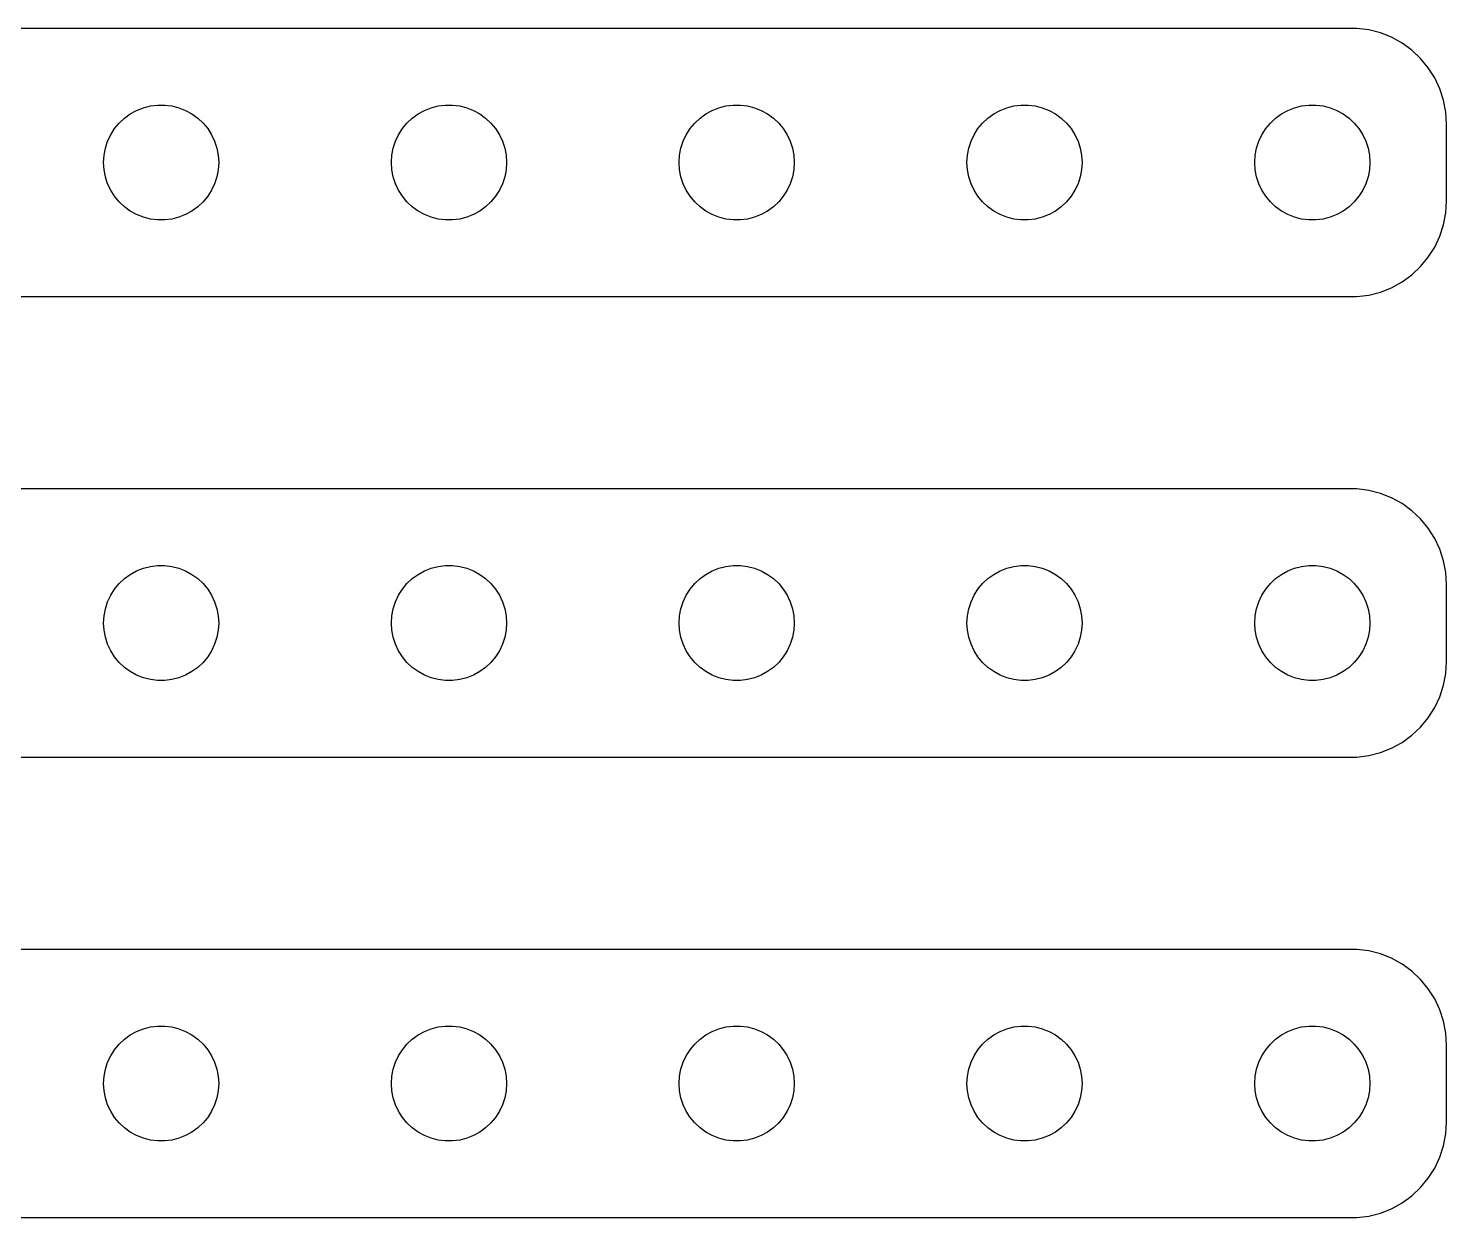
# Model space of a CAD drawing. Header units: metres. Extents: x -142 to 142, y 113 to 223.
# Drawn here: x 68.1 to 142, y 161 to 223 of the extents above; entities that cross this region are included whole.
import ezdxf

# ---------------------------------------------------------------- set-up
doc = ezdxf.new("R2010")
doc.units = ezdxf.units.M

msp = doc.modelspace()

# ---------------------------------------------------------------- linework, layer by layer
for p, q in [((137.314, 222.99), (-137.314, 222.99)), ((137.937, 222.911), (137.314, 222.99)), ((138.545, 222.755), (137.937, 222.911)), ((139.129, 222.524), (138.545, 222.755)), ((139.679, 222.222), (139.129, 222.524)), ((140.187, 221.853), (139.679, 222.222)), ((140.645, 221.423), (140.187, 221.853)), ((141.045, 220.939), (140.645, 221.423)), ((141.382, 220.409), (141.045, 220.939)), ((141.649, 219.841), (141.382, 220.409)), ((141.843, 219.243), (141.649, 219.841)), ((73.7227, 218.714), (74.073, 218.853)), ((74.073, 218.853), (74.4379, 218.947)), ((74.4379, 218.947), (74.8116, 218.994)), ((74.8116, 218.994), (75.1884, 218.994)), ((75.1884, 218.994), (75.5621, 218.947)), ((75.5621, 218.947), (75.927, 218.853)), ((75.927, 218.853), (76.2773, 218.714)), ((88.7227, 218.714), (89.073, 218.853)), ((89.073, 218.853), (89.4379, 218.947)), ((89.4379, 218.947), (89.8116, 218.994)), ((89.8116, 218.994), (90.1884, 218.994)), ((90.1884, 218.994), (90.5621, 218.947)), ((90.5621, 218.947), (90.927, 218.853)), ((90.927, 218.853), (91.2773, 218.714)), ((103.723, 218.714), (104.073, 218.853)), ((104.073, 218.853), (104.438, 218.947)), ((104.438, 218.947), (104.812, 218.994)), ((104.812, 218.994), (105.188, 218.994)), ((105.188, 218.994), (105.562, 218.947)), ((105.562, 218.947), (105.927, 218.853)), ((105.927, 218.853), (106.277, 218.714)), ((118.723, 218.714), (119.073, 218.853)), ((119.073, 218.853), (119.438, 218.947)), ((119.438, 218.947), (119.812, 218.994)), ((119.812, 218.994), (120.188, 218.994)), ((120.188, 218.994), (120.562, 218.947)), ((120.562, 218.947), (120.927, 218.853)), ((120.927, 218.853), (121.277, 218.714)), ((133.723, 218.714), (134.073, 218.853)), ((134.073, 218.853), (134.438, 218.947)), ((134.438, 218.947), (134.812, 218.994)), ((134.812, 218.994), (135.188, 218.994)), ((135.188, 218.994), (135.562, 218.947)), ((135.562, 218.947), (135.927, 218.853)), ((135.927, 218.853), (136.277, 218.714)), ((141.961, 218.627), (141.843, 219.243)), ((72.8131, 218.054), (73.0877, 218.312)), ((73.0877, 218.312), (73.3925, 218.533)), ((73.3925, 218.533), (73.7227, 218.714)), ((76.2773, 218.714), (76.6075, 218.533)), ((76.6075, 218.533), (76.9123, 218.312)), ((76.9123, 218.312), (77.1869, 218.054)), ((87.8131, 218.054), (88.0877, 218.312)), ((88.0877, 218.312), (88.3925, 218.533)), ((88.3925, 218.533), (88.7227, 218.714)), ((91.2773, 218.714), (91.6075, 218.533)), ((91.6075, 218.533), (91.9123, 218.312)), ((91.9123, 218.312), (92.1869, 218.054)), ((102.813, 218.054), (103.088, 218.312)), ((103.088, 218.312), (103.393, 218.533)), ((103.393, 218.533), (103.723, 218.714)), ((106.277, 218.714), (106.607, 218.533)), ((106.607, 218.533), (106.912, 218.312)), ((106.912, 218.312), (107.187, 218.054)), ((117.813, 218.054), (118.088, 218.312)), ((118.088, 218.312), (118.393, 218.533)), ((118.393, 218.533), (118.723, 218.714)), ((121.277, 218.714), (121.607, 218.533)), ((121.607, 218.533), (121.912, 218.312)), ((121.912, 218.312), (122.187, 218.054)), ((132.813, 218.054), (133.088, 218.312)), ((133.088, 218.312), (133.393, 218.533)), ((133.393, 218.533), (133.723, 218.714)), ((136.277, 218.714), (136.607, 218.533)), ((136.607, 218.533), (136.912, 218.312)), ((136.912, 218.312), (137.187, 218.054)), ((142, 218), (141.961, 218.627)), ((72.2107, 217.104), (72.3711, 217.445)), ((72.3711, 217.445), (72.573, 217.763)), ((72.573, 217.763), (72.8131, 218.054)), ((77.1869, 218.054), (77.427, 217.763)), ((77.427, 217.763), (77.6289, 217.445)), ((77.6289, 217.445), (77.7893, 217.104)), ((87.2107, 217.104), (87.3711, 217.445)), ((87.3711, 217.445), (87.573, 217.763)), ((87.573, 217.763), (87.8131, 218.054)), ((92.1869, 218.054), (92.427, 217.763)), ((92.427, 217.763), (92.6289, 217.445)), ((92.6289, 217.445), (92.7893, 217.104)), ((102.211, 217.104), (102.371, 217.445)), ((102.371, 217.445), (102.573, 217.763)), ((102.573, 217.763), (102.813, 218.054)), ((107.187, 218.054), (107.427, 217.763)), ((107.427, 217.763), (107.629, 217.445)), ((107.629, 217.445), (107.789, 217.104)), ((117.211, 217.104), (117.371, 217.445)), ((117.371, 217.445), (117.573, 217.763)), ((117.573, 217.763), (117.813, 218.054)), ((122.187, 218.054), (122.427, 217.763)), ((122.427, 217.763), (122.629, 217.445)), ((122.629, 217.445), (122.789, 217.104)), ((132.211, 217.104), (132.371, 217.445)), ((132.371, 217.445), (132.573, 217.763)), ((132.573, 217.763), (132.813, 218.054)), ((137.187, 218.054), (137.427, 217.763)), ((137.427, 217.763), (137.629, 217.445)), ((137.629, 217.445), (137.789, 217.104)), ((142, 214), (142, 218)), ((72.0237, 216.376), (72.0943, 216.746)), ((72.0943, 216.746), (72.2107, 217.104)), ((77.7893, 217.104), (77.9057, 216.746)), ((77.9057, 216.746), (77.9763, 216.376)), ((87.0237, 216.376), (87.0943, 216.746)), ((87.0943, 216.746), (87.2107, 217.104)), ((92.7893, 217.104), (92.9057, 216.746)), ((92.9057, 216.746), (92.9763, 216.376)), ((102.024, 216.376), (102.094, 216.746)), ((102.094, 216.746), (102.211, 217.104)), ((107.789, 217.104), (107.906, 216.746)), ((107.906, 216.746), (107.976, 216.376)), ((117.024, 216.376), (117.094, 216.746)), ((117.094, 216.746), (117.211, 217.104)), ((122.789, 217.104), (122.906, 216.746)), ((122.906, 216.746), (122.976, 216.376)), ((132.024, 216.376), (132.094, 216.746)), ((132.094, 216.746), (132.211, 217.104)), ((137.789, 217.104), (137.906, 216.746)), ((137.906, 216.746), (137.976, 216.376)), ((72, 216), (72.0237, 216.376)), ((72.0237, 215.624), (72, 216)), ((77.9763, 216.376), (78, 216)), ((78, 216), (77.9763, 215.624)), ((87, 216), (87.0237, 216.376)), ((87.0237, 215.624), (87, 216)), ((92.9763, 216.376), (93, 216)), ((93, 216), (92.9763, 215.624)), ((102, 216), (102.024, 216.376)), ((102.024, 215.624), (102, 216)), ((107.976, 216.376), (108, 216)), ((108, 216), (107.976, 215.624)), ((117, 216), (117.024, 216.376)), ((117.024, 215.624), (117, 216)), ((122.976, 216.376), (123, 216)), ((123, 216), (122.976, 215.624)), ((132, 216), (132.024, 216.376)), ((132.024, 215.624), (132, 216)), ((137.976, 216.376), (138, 216)), ((138, 216), (137.976, 215.624)), ((72.0943, 215.254), (72.0237, 215.624)), ((72.2107, 214.896), (72.0943, 215.254)), ((77.9057, 215.254), (77.7893, 214.896)), ((77.9763, 215.624), (77.9057, 215.254)), ((87.0943, 215.254), (87.0237, 215.624)), ((87.2107, 214.896), (87.0943, 215.254)), ((92.9057, 215.254), (92.7893, 214.896)), ((92.9763, 215.624), (92.9057, 215.254)), ((102.094, 215.254), (102.024, 215.624)), ((102.211, 214.896), (102.094, 215.254)), ((107.906, 215.254), (107.789, 214.896)), ((107.976, 215.624), (107.906, 215.254)), ((117.094, 215.254), (117.024, 215.624)), ((117.211, 214.896), (117.094, 215.254)), ((122.906, 215.254), (122.789, 214.896)), ((122.976, 215.624), (122.906, 215.254)), ((132.094, 215.254), (132.024, 215.624)), ((132.211, 214.896), (132.094, 215.254)), ((137.906, 215.254), (137.789, 214.896)), ((137.976, 215.624), (137.906, 215.254)), ((72.3711, 214.555), (72.2107, 214.896)), ((72.573, 214.237), (72.3711, 214.555)), ((77.6289, 214.555), (77.427, 214.237)), ((77.7893, 214.896), (77.6289, 214.555)), ((87.3711, 214.555), (87.2107, 214.896)), ((87.573, 214.237), (87.3711, 214.555)), ((92.6289, 214.555), (92.427, 214.237)), ((92.7893, 214.896), (92.6289, 214.555)), ((102.371, 214.555), (102.211, 214.896)), ((102.573, 214.237), (102.371, 214.555)), ((107.629, 214.555), (107.427, 214.237)), ((107.789, 214.896), (107.629, 214.555)), ((117.371, 214.555), (117.211, 214.896)), ((117.573, 214.237), (117.371, 214.555)), ((122.629, 214.555), (122.427, 214.237)), ((122.789, 214.896), (122.629, 214.555)), ((132.371, 214.555), (132.211, 214.896)), ((132.573, 214.237), (132.371, 214.555)), ((137.629, 214.555), (137.427, 214.237)), ((137.789, 214.896), (137.629, 214.555)), ((72.8131, 213.946), (72.573, 214.237)), ((73.0877, 213.688), (72.8131, 213.946)), ((73.3925, 213.467), (73.0877, 213.688)), ((76.9123, 213.688), (76.6075, 213.467)), ((77.1869, 213.946), (76.9123, 213.688)), ((77.427, 214.237), (77.1869, 213.946)), ((87.8131, 213.946), (87.573, 214.237)), ((88.0877, 213.688), (87.8131, 213.946)), ((88.3925, 213.467), (88.0877, 213.688)), ((91.9123, 213.688), (91.6075, 213.467)), ((92.1869, 213.946), (91.9123, 213.688)), ((92.427, 214.237), (92.1869, 213.946)), ((102.813, 213.946), (102.573, 214.237)), ((103.088, 213.688), (102.813, 213.946)), ((103.393, 213.467), (103.088, 213.688)), ((106.912, 213.688), (106.607, 213.467)), ((107.187, 213.946), (106.912, 213.688)), ((107.427, 214.237), (107.187, 213.946)), ((117.813, 213.946), (117.573, 214.237)), ((118.088, 213.688), (117.813, 213.946)), ((118.393, 213.467), (118.088, 213.688)), ((121.912, 213.688), (121.607, 213.467)), ((122.187, 213.946), (121.912, 213.688)), ((122.427, 214.237), (122.187, 213.946)), ((132.813, 213.946), (132.573, 214.237)), ((133.088, 213.688), (132.813, 213.946)), ((133.393, 213.467), (133.088, 213.688)), ((136.912, 213.688), (136.607, 213.467)), ((137.187, 213.946), (136.912, 213.688)), ((137.427, 214.237), (137.187, 213.946)), ((141.961, 213.373), (142, 214)), ((73.7227, 213.286), (73.3925, 213.467)), ((74.073, 213.147), (73.7227, 213.286)), ((74.4379, 213.053), (74.073, 213.147)), ((74.8116, 213.006), (74.4379, 213.053)), ((75.1884, 213.006), (74.8116, 213.006)), ((75.5621, 213.053), (75.1884, 213.006)), ((75.927, 213.147), (75.5621, 213.053)), ((76.2773, 213.286), (75.927, 213.147)), ((76.6075, 213.467), (76.2773, 213.286)), ((88.7227, 213.286), (88.3925, 213.467)), ((89.073, 213.147), (88.7227, 213.286)), ((89.4379, 213.053), (89.073, 213.147)), ((89.8116, 213.006), (89.4379, 213.053)), ((90.1884, 213.006), (89.8116, 213.006)), ((90.5621, 213.053), (90.1884, 213.006)), ((90.927, 213.147), (90.5621, 213.053)), ((91.2773, 213.286), (90.927, 213.147)), ((91.6075, 213.467), (91.2773, 213.286)), ((103.723, 213.286), (103.393, 213.467)), ((104.073, 213.147), (103.723, 213.286)), ((104.438, 213.053), (104.073, 213.147)), ((104.812, 213.006), (104.438, 213.053)), ((105.188, 213.006), (104.812, 213.006)), ((105.562, 213.053), (105.188, 213.006)), ((105.927, 213.147), (105.562, 213.053)), ((106.277, 213.286), (105.927, 213.147)), ((106.607, 213.467), (106.277, 213.286)), ((118.723, 213.286), (118.393, 213.467)), ((119.073, 213.147), (118.723, 213.286)), ((119.438, 213.053), (119.073, 213.147)), ((119.812, 213.006), (119.438, 213.053)), ((120.188, 213.006), (119.812, 213.006)), ((120.562, 213.053), (120.188, 213.006)), ((120.927, 213.147), (120.562, 213.053)), ((121.277, 213.286), (120.927, 213.147)), ((121.607, 213.467), (121.277, 213.286)), ((133.723, 213.286), (133.393, 213.467)), ((134.073, 213.147), (133.723, 213.286)), ((134.438, 213.053), (134.073, 213.147)), ((134.812, 213.006), (134.438, 213.053)), ((135.188, 213.006), (134.812, 213.006)), ((135.562, 213.053), (135.188, 213.006)), ((135.927, 213.147), (135.562, 213.053)), ((136.277, 213.286), (135.927, 213.147)), ((136.607, 213.467), (136.277, 213.286)), ((141.843, 212.757), (141.961, 213.373)), ((141.382, 211.591), (141.649, 212.159)), ((141.649, 212.159), (141.843, 212.757)), ((141.045, 211.061), (141.382, 211.591)), ((140.645, 210.577), (141.045, 211.061)), ((139.679, 209.778), (140.187, 210.147)), ((140.187, 210.147), (140.645, 210.577)), ((137.937, 209.089), (138.545, 209.245)), ((138.545, 209.245), (139.129, 209.476)), ((139.129, 209.476), (139.679, 209.778)), ((-137.314, 209.01), (137.314, 209.01)), ((137.314, 209.01), (137.937, 209.089)), ((137.314, 198.99), (-137.314, 198.99)), ((137.937, 198.911), (137.314, 198.99)), ((138.545, 198.755), (137.937, 198.911)), ((139.129, 198.524), (138.545, 198.755)), ((139.679, 198.222), (139.129, 198.524)), ((140.187, 197.853), (139.679, 198.222)), ((140.645, 197.423), (140.187, 197.853)), ((141.045, 196.939), (140.645, 197.423)), ((141.382, 196.409), (141.045, 196.939)), ((141.649, 195.841), (141.382, 196.409)), ((141.843, 195.243), (141.649, 195.841)), ((141.961, 194.627), (141.843, 195.243)), ((73.0877, 194.312), (73.3925, 194.533)), ((73.3925, 194.533), (73.7227, 194.714)), ((73.7227, 194.714), (74.073, 194.853)), ((74.073, 194.853), (74.4379, 194.947)), ((74.4379, 194.947), (74.8116, 194.994)), ((74.8116, 194.994), (75.1884, 194.994)), ((75.1884, 194.994), (75.5621, 194.947)), ((75.5621, 194.947), (75.927, 194.853)), ((75.927, 194.853), (76.2773, 194.714)), ((76.2773, 194.714), (76.6075, 194.533)), ((76.6075, 194.533), (76.9123, 194.312)), ((88.0877, 194.312), (88.3925, 194.533)), ((88.3925, 194.533), (88.7227, 194.714)), ((88.7227, 194.714), (89.073, 194.853)), ((89.073, 194.853), (89.4379, 194.947)), ((89.4379, 194.947), (89.8116, 194.994)), ((89.8116, 194.994), (90.1884, 194.994)), ((90.1884, 194.994), (90.5621, 194.947)), ((90.5621, 194.947), (90.927, 194.853)), ((90.927, 194.853), (91.2773, 194.714)), ((91.2773, 194.714), (91.6075, 194.533)), ((91.6075, 194.533), (91.9123, 194.312)), ((103.088, 194.312), (103.393, 194.533)), ((103.393, 194.533), (103.723, 194.714)), ((103.723, 194.714), (104.073, 194.853)), ((104.073, 194.853), (104.438, 194.947)), ((104.438, 194.947), (104.812, 194.994)), ((104.812, 194.994), (105.188, 194.994)), ((105.188, 194.994), (105.562, 194.947)), ((105.562, 194.947), (105.927, 194.853)), ((105.927, 194.853), (106.277, 194.714)), ((106.277, 194.714), (106.607, 194.533)), ((106.607, 194.533), (106.912, 194.312)), ((118.088, 194.312), (118.393, 194.533)), ((118.393, 194.533), (118.723, 194.714)), ((118.723, 194.714), (119.073, 194.853)), ((119.073, 194.853), (119.438, 194.947)), ((119.438, 194.947), (119.812, 194.994)), ((119.812, 194.994), (120.188, 194.994)), ((120.188, 194.994), (120.562, 194.947)), ((120.562, 194.947), (120.927, 194.853)), ((120.927, 194.853), (121.277, 194.714)), ((121.277, 194.714), (121.607, 194.533)), ((121.607, 194.533), (121.912, 194.312)), ((133.088, 194.312), (133.393, 194.533)), ((133.393, 194.533), (133.723, 194.714)), ((133.723, 194.714), (134.073, 194.853)), ((134.073, 194.853), (134.438, 194.947)), ((134.438, 194.947), (134.812, 194.994)), ((134.812, 194.994), (135.188, 194.994)), ((135.188, 194.994), (135.562, 194.947)), ((135.562, 194.947), (135.927, 194.853)), ((135.927, 194.853), (136.277, 194.714)), ((136.277, 194.714), (136.607, 194.533)), ((136.607, 194.533), (136.912, 194.312)), ((142, 194), (141.961, 194.627)), ((72.3711, 193.445), (72.573, 193.763)), ((72.573, 193.763), (72.8131, 194.054)), ((72.8131, 194.054), (73.0877, 194.312)), ((76.9123, 194.312), (77.1869, 194.054)), ((77.1869, 194.054), (77.427, 193.763)), ((77.427, 193.763), (77.6289, 193.445)), ((87.3711, 193.445), (87.573, 193.763)), ((87.573, 193.763), (87.8131, 194.054)), ((87.8131, 194.054), (88.0877, 194.312)), ((91.9123, 194.312), (92.1869, 194.054)), ((92.1869, 194.054), (92.427, 193.763)), ((92.427, 193.763), (92.6289, 193.445)), ((102.371, 193.445), (102.573, 193.763)), ((102.573, 193.763), (102.813, 194.054)), ((102.813, 194.054), (103.088, 194.312)), ((106.912, 194.312), (107.187, 194.054)), ((107.187, 194.054), (107.427, 193.763)), ((107.427, 193.763), (107.629, 193.445)), ((117.371, 193.445), (117.573, 193.763)), ((117.573, 193.763), (117.813, 194.054)), ((117.813, 194.054), (118.088, 194.312)), ((121.912, 194.312), (122.187, 194.054)), ((122.187, 194.054), (122.427, 193.763)), ((122.427, 193.763), (122.629, 193.445)), ((132.371, 193.445), (132.573, 193.763)), ((132.573, 193.763), (132.813, 194.054)), ((132.813, 194.054), (133.088, 194.312)), ((136.912, 194.312), (137.187, 194.054)), ((137.187, 194.054), (137.427, 193.763)), ((137.427, 193.763), (137.629, 193.445)), ((142, 190), (142, 194)), ((72.0943, 192.746), (72.2107, 193.104)), ((72.2107, 193.104), (72.3711, 193.445)), ((77.6289, 193.445), (77.7893, 193.104)), ((77.7893, 193.104), (77.9057, 192.746)), ((87.0943, 192.746), (87.2107, 193.104)), ((87.2107, 193.104), (87.3711, 193.445)), ((92.6289, 193.445), (92.7893, 193.104)), ((92.7893, 193.104), (92.9057, 192.746)), ((102.094, 192.746), (102.211, 193.104)), ((102.211, 193.104), (102.371, 193.445)), ((107.629, 193.445), (107.789, 193.104)), ((107.789, 193.104), (107.906, 192.746)), ((117.094, 192.746), (117.211, 193.104)), ((117.211, 193.104), (117.371, 193.445)), ((122.629, 193.445), (122.789, 193.104)), ((122.789, 193.104), (122.906, 192.746)), ((132.094, 192.746), (132.211, 193.104)), ((132.211, 193.104), (132.371, 193.445)), ((137.629, 193.445), (137.789, 193.104)), ((137.789, 193.104), (137.906, 192.746)), ((72, 192), (72.0237, 192.376)), ((72.0237, 192.376), (72.0943, 192.746)), ((77.9057, 192.746), (77.9763, 192.376)), ((77.9763, 192.376), (78, 192)), ((87, 192), (87.0237, 192.376)), ((87.0237, 192.376), (87.0943, 192.746)), ((92.9057, 192.746), (92.9763, 192.376)), ((92.9763, 192.376), (93, 192)), ((102, 192), (102.024, 192.376)), ((102.024, 192.376), (102.094, 192.746)), ((107.906, 192.746), (107.976, 192.376)), ((107.976, 192.376), (108, 192)), ((117, 192), (117.024, 192.376)), ((117.024, 192.376), (117.094, 192.746)), ((122.906, 192.746), (122.976, 192.376)), ((122.976, 192.376), (123, 192)), ((132, 192), (132.024, 192.376)), ((132.024, 192.376), (132.094, 192.746)), ((137.906, 192.746), (137.976, 192.376)), ((137.976, 192.376), (138, 192)), ((72.0237, 191.624), (72, 192)), ((72.0943, 191.254), (72.0237, 191.624)), ((77.9763, 191.624), (77.9057, 191.254)), ((78, 192), (77.9763, 191.624)), ((87.0237, 191.624), (87, 192)), ((87.0943, 191.254), (87.0237, 191.624)), ((92.9763, 191.624), (92.9057, 191.254)), ((93, 192), (92.9763, 191.624)), ((102.024, 191.624), (102, 192)), ((102.094, 191.254), (102.024, 191.624)), ((107.976, 191.624), (107.906, 191.254)), ((108, 192), (107.976, 191.624)), ((117.024, 191.624), (117, 192)), ((117.094, 191.254), (117.024, 191.624)), ((122.976, 191.624), (122.906, 191.254)), ((123, 192), (122.976, 191.624)), ((132.024, 191.624), (132, 192)), ((132.094, 191.254), (132.024, 191.624)), ((137.976, 191.624), (137.906, 191.254)), ((138, 192), (137.976, 191.624)), ((72.2107, 190.896), (72.0943, 191.254)), ((72.3711, 190.555), (72.2107, 190.896)), ((77.7893, 190.896), (77.6289, 190.555)), ((77.9057, 191.254), (77.7893, 190.896)), ((87.2107, 190.896), (87.0943, 191.254)), ((87.3711, 190.555), (87.2107, 190.896)), ((92.7893, 190.896), (92.6289, 190.555)), ((92.9057, 191.254), (92.7893, 190.896)), ((102.211, 190.896), (102.094, 191.254)), ((102.371, 190.555), (102.211, 190.896)), ((107.789, 190.896), (107.629, 190.555)), ((107.906, 191.254), (107.789, 190.896)), ((117.211, 190.896), (117.094, 191.254)), ((117.371, 190.555), (117.211, 190.896)), ((122.789, 190.896), (122.629, 190.555)), ((122.906, 191.254), (122.789, 190.896)), ((132.211, 190.896), (132.094, 191.254)), ((132.371, 190.555), (132.211, 190.896)), ((137.789, 190.896), (137.629, 190.555)), ((137.906, 191.254), (137.789, 190.896)), ((72.573, 190.237), (72.3711, 190.555)), ((72.8131, 189.946), (72.573, 190.237)), ((77.427, 190.237), (77.1869, 189.946)), ((77.6289, 190.555), (77.427, 190.237)), ((87.573, 190.237), (87.3711, 190.555)), ((87.8131, 189.946), (87.573, 190.237)), ((92.427, 190.237), (92.1869, 189.946)), ((92.6289, 190.555), (92.427, 190.237)), ((102.573, 190.237), (102.371, 190.555)), ((102.813, 189.946), (102.573, 190.237)), ((107.427, 190.237), (107.187, 189.946)), ((107.629, 190.555), (107.427, 190.237)), ((117.573, 190.237), (117.371, 190.555)), ((117.813, 189.946), (117.573, 190.237)), ((122.427, 190.237), (122.187, 189.946)), ((122.629, 190.555), (122.427, 190.237)), ((132.573, 190.237), (132.371, 190.555)), ((132.813, 189.946), (132.573, 190.237)), ((137.427, 190.237), (137.187, 189.946)), ((137.629, 190.555), (137.427, 190.237)), ((141.961, 189.373), (142, 190)), ((73.0877, 189.688), (72.8131, 189.946)), ((73.3925, 189.467), (73.0877, 189.688)), ((73.7227, 189.286), (73.3925, 189.467)), ((74.073, 189.147), (73.7227, 189.286)), ((76.2773, 189.286), (75.927, 189.147)), ((76.6075, 189.467), (76.2773, 189.286)), ((76.9123, 189.688), (76.6075, 189.467)), ((77.1869, 189.946), (76.9123, 189.688)), ((88.0877, 189.688), (87.8131, 189.946)), ((88.3925, 189.467), (88.0877, 189.688)), ((88.7227, 189.286), (88.3925, 189.467)), ((89.073, 189.147), (88.7227, 189.286)), ((91.2773, 189.286), (90.927, 189.147)), ((91.6075, 189.467), (91.2773, 189.286)), ((91.9123, 189.688), (91.6075, 189.467)), ((92.1869, 189.946), (91.9123, 189.688)), ((103.088, 189.688), (102.813, 189.946)), ((103.393, 189.467), (103.088, 189.688)), ((103.723, 189.286), (103.393, 189.467)), ((104.073, 189.147), (103.723, 189.286)), ((106.277, 189.286), (105.927, 189.147)), ((106.607, 189.467), (106.277, 189.286)), ((106.912, 189.688), (106.607, 189.467)), ((107.187, 189.946), (106.912, 189.688)), ((118.088, 189.688), (117.813, 189.946)), ((118.393, 189.467), (118.088, 189.688)), ((118.723, 189.286), (118.393, 189.467)), ((119.073, 189.147), (118.723, 189.286)), ((121.277, 189.286), (120.927, 189.147)), ((121.607, 189.467), (121.277, 189.286)), ((121.912, 189.688), (121.607, 189.467)), ((122.187, 189.946), (121.912, 189.688)), ((133.088, 189.688), (132.813, 189.946)), ((133.393, 189.467), (133.088, 189.688)), ((133.723, 189.286), (133.393, 189.467)), ((134.073, 189.147), (133.723, 189.286)), ((136.277, 189.286), (135.927, 189.147)), ((136.607, 189.467), (136.277, 189.286)), ((136.912, 189.688), (136.607, 189.467)), ((137.187, 189.946), (136.912, 189.688)), ((141.843, 188.757), (141.961, 189.373)), ((74.4379, 189.053), (74.073, 189.147)), ((74.8116, 189.006), (74.4379, 189.053)), ((75.1884, 189.006), (74.8116, 189.006)), ((75.5621, 189.053), (75.1884, 189.006)), ((75.927, 189.147), (75.5621, 189.053)), ((89.4379, 189.053), (89.073, 189.147)), ((89.8116, 189.006), (89.4379, 189.053)), ((90.1884, 189.006), (89.8116, 189.006)), ((90.5621, 189.053), (90.1884, 189.006)), ((90.927, 189.147), (90.5621, 189.053)), ((104.438, 189.053), (104.073, 189.147)), ((104.812, 189.006), (104.438, 189.053)), ((105.188, 189.006), (104.812, 189.006)), ((105.562, 189.053), (105.188, 189.006)), ((105.927, 189.147), (105.562, 189.053)), ((119.438, 189.053), (119.073, 189.147)), ((119.812, 189.006), (119.438, 189.053)), ((120.188, 189.006), (119.812, 189.006)), ((120.562, 189.053), (120.188, 189.006)), ((120.927, 189.147), (120.562, 189.053)), ((134.438, 189.053), (134.073, 189.147)), ((134.812, 189.006), (134.438, 189.053)), ((135.188, 189.006), (134.812, 189.006)), ((135.562, 189.053), (135.188, 189.006)), ((135.927, 189.147), (135.562, 189.053)), ((141.649, 188.159), (141.843, 188.757)), ((141.382, 187.591), (141.649, 188.159)), ((140.645, 186.577), (141.045, 187.061)), ((141.045, 187.061), (141.382, 187.591)), ((140.187, 186.147), (140.645, 186.577)), ((139.129, 185.476), (139.679, 185.778)), ((139.679, 185.778), (140.187, 186.147)), ((-137.314, 185.01), (137.314, 185.01)), ((137.314, 185.01), (137.937, 185.089)), ((137.937, 185.089), (138.545, 185.245)), ((138.545, 185.245), (139.129, 185.476)), ((137.314, 174.99), (-137.314, 174.99)), ((137.937, 174.911), (137.314, 174.99)), ((138.545, 174.755), (137.937, 174.911)), ((139.129, 174.524), (138.545, 174.755)), ((139.679, 174.222), (139.129, 174.524)), ((140.187, 173.853), (139.679, 174.222)), ((140.645, 173.423), (140.187, 173.853)), ((141.045, 172.939), (140.645, 173.423)), ((141.382, 172.409), (141.045, 172.939)), ((141.649, 171.841), (141.382, 172.409)), ((141.843, 171.243), (141.649, 171.841)), ((73.7227, 170.714), (74.073, 170.853)), ((74.073, 170.853), (74.4379, 170.947)), ((74.4379, 170.947), (74.8116, 170.994)), ((74.8116, 170.994), (75.1884, 170.994)), ((75.1884, 170.994), (75.5621, 170.947)), ((75.5621, 170.947), (75.927, 170.853)), ((75.927, 170.853), (76.2773, 170.714)), ((88.7227, 170.714), (89.073, 170.853)), ((89.073, 170.853), (89.4379, 170.947)), ((89.4379, 170.947), (89.8116, 170.994)), ((89.8116, 170.994), (90.1884, 170.994)), ((90.1884, 170.994), (90.5621, 170.947)), ((90.5621, 170.947), (90.927, 170.853)), ((90.927, 170.853), (91.2773, 170.714)), ((103.723, 170.714), (104.073, 170.853)), ((104.073, 170.853), (104.438, 170.947)), ((104.438, 170.947), (104.812, 170.994)), ((104.812, 170.994), (105.188, 170.994)), ((105.188, 170.994), (105.562, 170.947)), ((105.562, 170.947), (105.927, 170.853)), ((105.927, 170.853), (106.277, 170.714)), ((118.723, 170.714), (119.073, 170.853)), ((119.073, 170.853), (119.438, 170.947)), ((119.438, 170.947), (119.812, 170.994)), ((119.812, 170.994), (120.188, 170.994)), ((120.188, 170.994), (120.562, 170.947)), ((120.562, 170.947), (120.927, 170.853)), ((120.927, 170.853), (121.277, 170.714)), ((133.723, 170.714), (134.073, 170.853)), ((134.073, 170.853), (134.438, 170.947)), ((134.438, 170.947), (134.812, 170.994)), ((134.812, 170.994), (135.188, 170.994)), ((135.188, 170.994), (135.562, 170.947)), ((135.562, 170.947), (135.927, 170.853)), ((135.927, 170.853), (136.277, 170.714)), ((141.961, 170.627), (141.843, 171.243)), ((72.573, 169.763), (72.8131, 170.054)), ((72.8131, 170.054), (73.0877, 170.312)), ((73.0877, 170.312), (73.3925, 170.533)), ((73.3925, 170.533), (73.7227, 170.714)), ((76.2773, 170.714), (76.6075, 170.533)), ((76.6075, 170.533), (76.9123, 170.312)), ((76.9123, 170.312), (77.1869, 170.054)), ((77.1869, 170.054), (77.427, 169.763)), ((87.573, 169.763), (87.8131, 170.054)), ((87.8131, 170.054), (88.0877, 170.312)), ((88.0877, 170.312), (88.3925, 170.533)), ((88.3925, 170.533), (88.7227, 170.714)), ((91.2773, 170.714), (91.6075, 170.533)), ((91.6075, 170.533), (91.9123, 170.312)), ((91.9123, 170.312), (92.1869, 170.054)), ((92.1869, 170.054), (92.427, 169.763)), ((102.573, 169.763), (102.813, 170.054)), ((102.813, 170.054), (103.088, 170.312)), ((103.088, 170.312), (103.393, 170.533)), ((103.393, 170.533), (103.723, 170.714)), ((106.277, 170.714), (106.607, 170.533)), ((106.607, 170.533), (106.912, 170.312)), ((106.912, 170.312), (107.187, 170.054)), ((107.187, 170.054), (107.427, 169.763)), ((117.573, 169.763), (117.813, 170.054)), ((117.813, 170.054), (118.088, 170.312)), ((118.088, 170.312), (118.393, 170.533)), ((118.393, 170.533), (118.723, 170.714)), ((121.277, 170.714), (121.607, 170.533)), ((121.607, 170.533), (121.912, 170.312)), ((121.912, 170.312), (122.187, 170.054)), ((122.187, 170.054), (122.427, 169.763)), ((132.573, 169.763), (132.813, 170.054)), ((132.813, 170.054), (133.088, 170.312)), ((133.088, 170.312), (133.393, 170.533)), ((133.393, 170.533), (133.723, 170.714)), ((136.277, 170.714), (136.607, 170.533)), ((136.607, 170.533), (136.912, 170.312)), ((136.912, 170.312), (137.187, 170.054)), ((137.187, 170.054), (137.427, 169.763)), ((142, 170), (141.961, 170.627)), ((72.2107, 169.104), (72.3711, 169.445)), ((72.3711, 169.445), (72.573, 169.763)), ((77.427, 169.763), (77.6289, 169.445)), ((77.6289, 169.445), (77.7893, 169.104)), ((87.2107, 169.104), (87.3711, 169.445)), ((87.3711, 169.445), (87.573, 169.763)), ((92.427, 169.763), (92.6289, 169.445)), ((92.6289, 169.445), (92.7893, 169.104)), ((102.211, 169.104), (102.371, 169.445)), ((102.371, 169.445), (102.573, 169.763)), ((107.427, 169.763), (107.629, 169.445)), ((107.629, 169.445), (107.789, 169.104)), ((117.211, 169.104), (117.371, 169.445)), ((117.371, 169.445), (117.573, 169.763)), ((122.427, 169.763), (122.629, 169.445)), ((122.629, 169.445), (122.789, 169.104)), ((132.211, 169.104), (132.371, 169.445)), ((132.371, 169.445), (132.573, 169.763)), ((137.427, 169.763), (137.629, 169.445)), ((137.629, 169.445), (137.789, 169.104)), ((142, 166), (142, 170)), ((72.0237, 168.376), (72.0943, 168.746)), ((72.0943, 168.746), (72.2107, 169.104)), ((77.7893, 169.104), (77.9057, 168.746)), ((77.9057, 168.746), (77.9763, 168.376)), ((87.0237, 168.376), (87.0943, 168.746)), ((87.0943, 168.746), (87.2107, 169.104)), ((92.7893, 169.104), (92.9057, 168.746)), ((92.9057, 168.746), (92.9763, 168.376)), ((102.024, 168.376), (102.094, 168.746)), ((102.094, 168.746), (102.211, 169.104)), ((107.789, 169.104), (107.906, 168.746)), ((107.906, 168.746), (107.976, 168.376)), ((117.024, 168.376), (117.094, 168.746)), ((117.094, 168.746), (117.211, 169.104)), ((122.789, 169.104), (122.906, 168.746)), ((122.906, 168.746), (122.976, 168.376)), ((132.024, 168.376), (132.094, 168.746)), ((132.094, 168.746), (132.211, 169.104)), ((137.789, 169.104), (137.906, 168.746)), ((137.906, 168.746), (137.976, 168.376)), ((72, 168), (72.0237, 168.376)), ((72.0237, 167.624), (72, 168)), ((77.9763, 168.376), (78, 168)), ((78, 168), (77.9763, 167.624)), ((87, 168), (87.0237, 168.376)), ((87.0237, 167.624), (87, 168)), ((92.9763, 168.376), (93, 168)), ((93, 168), (92.9763, 167.624)), ((102, 168), (102.024, 168.376)), ((102.024, 167.624), (102, 168)), ((107.976, 168.376), (108, 168)), ((108, 168), (107.976, 167.624)), ((117, 168), (117.024, 168.376)), ((117.024, 167.624), (117, 168)), ((122.976, 168.376), (123, 168)), ((123, 168), (122.976, 167.624)), ((132, 168), (132.024, 168.376)), ((132.024, 167.624), (132, 168)), ((137.976, 168.376), (138, 168)), ((138, 168), (137.976, 167.624)), ((72.0943, 167.254), (72.0237, 167.624)), ((72.2107, 166.896), (72.0943, 167.254)), ((77.9057, 167.254), (77.7893, 166.896)), ((77.9763, 167.624), (77.9057, 167.254)), ((87.0943, 167.254), (87.0237, 167.624)), ((87.2107, 166.896), (87.0943, 167.254)), ((92.9057, 167.254), (92.7893, 166.896)), ((92.9763, 167.624), (92.9057, 167.254)), ((102.094, 167.254), (102.024, 167.624)), ((102.211, 166.896), (102.094, 167.254)), ((107.906, 167.254), (107.789, 166.896)), ((107.976, 167.624), (107.906, 167.254)), ((117.094, 167.254), (117.024, 167.624)), ((117.211, 166.896), (117.094, 167.254)), ((122.906, 167.254), (122.789, 166.896)), ((122.976, 167.624), (122.906, 167.254)), ((132.094, 167.254), (132.024, 167.624)), ((132.211, 166.896), (132.094, 167.254)), ((137.906, 167.254), (137.789, 166.896)), ((137.976, 167.624), (137.906, 167.254)), ((72.3711, 166.555), (72.2107, 166.896)), ((72.573, 166.237), (72.3711, 166.555)), ((77.6289, 166.555), (77.427, 166.237)), ((77.7893, 166.896), (77.6289, 166.555)), ((87.3711, 166.555), (87.2107, 166.896)), ((87.573, 166.237), (87.3711, 166.555)), ((92.6289, 166.555), (92.427, 166.237)), ((92.7893, 166.896), (92.6289, 166.555)), ((102.371, 166.555), (102.211, 166.896)), ((102.573, 166.237), (102.371, 166.555)), ((107.629, 166.555), (107.427, 166.237)), ((107.789, 166.896), (107.629, 166.555)), ((117.371, 166.555), (117.211, 166.896)), ((117.573, 166.237), (117.371, 166.555)), ((122.629, 166.555), (122.427, 166.237)), ((122.789, 166.896), (122.629, 166.555)), ((132.371, 166.555), (132.211, 166.896)), ((132.573, 166.237), (132.371, 166.555)), ((137.629, 166.555), (137.427, 166.237)), ((137.789, 166.896), (137.629, 166.555)), ((72.8131, 165.946), (72.573, 166.237)), ((73.0877, 165.688), (72.8131, 165.946)), ((73.3925, 165.467), (73.0877, 165.688)), ((76.9123, 165.688), (76.6075, 165.467)), ((77.1869, 165.946), (76.9123, 165.688)), ((77.427, 166.237), (77.1869, 165.946)), ((87.8131, 165.946), (87.573, 166.237)), ((88.0877, 165.688), (87.8131, 165.946)), ((88.3925, 165.467), (88.0877, 165.688)), ((91.9123, 165.688), (91.6075, 165.467)), ((92.1869, 165.946), (91.9123, 165.688)), ((92.427, 166.237), (92.1869, 165.946)), ((102.813, 165.946), (102.573, 166.237)), ((103.088, 165.688), (102.813, 165.946)), ((103.393, 165.467), (103.088, 165.688)), ((106.912, 165.688), (106.607, 165.467)), ((107.187, 165.946), (106.912, 165.688)), ((107.427, 166.237), (107.187, 165.946)), ((117.813, 165.946), (117.573, 166.237)), ((118.088, 165.688), (117.813, 165.946)), ((118.393, 165.467), (118.088, 165.688)), ((121.912, 165.688), (121.607, 165.467)), ((122.187, 165.946), (121.912, 165.688)), ((122.427, 166.237), (122.187, 165.946)), ((132.813, 165.946), (132.573, 166.237)), ((133.088, 165.688), (132.813, 165.946)), ((133.393, 165.467), (133.088, 165.688)), ((136.912, 165.688), (136.607, 165.467)), ((137.187, 165.946), (136.912, 165.688)), ((137.427, 166.237), (137.187, 165.946)), ((141.961, 165.373), (142, 166)), ((73.7227, 165.286), (73.3925, 165.467)), ((74.073, 165.147), (73.7227, 165.286)), ((74.4379, 165.053), (74.073, 165.147)), ((74.8116, 165.006), (74.4379, 165.053)), ((75.1884, 165.006), (74.8116, 165.006)), ((75.5621, 165.053), (75.1884, 165.006)), ((75.927, 165.147), (75.5621, 165.053)), ((76.2773, 165.286), (75.927, 165.147)), ((76.6075, 165.467), (76.2773, 165.286)), ((88.7227, 165.286), (88.3925, 165.467)), ((89.073, 165.147), (88.7227, 165.286)), ((89.4379, 165.053), (89.073, 165.147)), ((89.8116, 165.006), (89.4379, 165.053)), ((90.1884, 165.006), (89.8116, 165.006)), ((90.5621, 165.053), (90.1884, 165.006)), ((90.927, 165.147), (90.5621, 165.053)), ((91.2773, 165.286), (90.927, 165.147)), ((91.6075, 165.467), (91.2773, 165.286)), ((103.723, 165.286), (103.393, 165.467)), ((104.073, 165.147), (103.723, 165.286)), ((104.438, 165.053), (104.073, 165.147)), ((104.812, 165.006), (104.438, 165.053)), ((105.188, 165.006), (104.812, 165.006)), ((105.562, 165.053), (105.188, 165.006)), ((105.927, 165.147), (105.562, 165.053)), ((106.277, 165.286), (105.927, 165.147)), ((106.607, 165.467), (106.277, 165.286)), ((118.723, 165.286), (118.393, 165.467)), ((119.073, 165.147), (118.723, 165.286)), ((119.438, 165.053), (119.073, 165.147)), ((119.812, 165.006), (119.438, 165.053)), ((120.188, 165.006), (119.812, 165.006)), ((120.562, 165.053), (120.188, 165.006)), ((120.927, 165.147), (120.562, 165.053)), ((121.277, 165.286), (120.927, 165.147)), ((121.607, 165.467), (121.277, 165.286)), ((133.723, 165.286), (133.393, 165.467)), ((134.073, 165.147), (133.723, 165.286)), ((134.438, 165.053), (134.073, 165.147)), ((134.812, 165.006), (134.438, 165.053)), ((135.188, 165.006), (134.812, 165.006)), ((135.562, 165.053), (135.188, 165.006)), ((135.927, 165.147), (135.562, 165.053)), ((136.277, 165.286), (135.927, 165.147)), ((136.607, 165.467), (136.277, 165.286)), ((141.843, 164.757), (141.961, 165.373)), ((141.382, 163.591), (141.649, 164.159)), ((141.649, 164.159), (141.843, 164.757)), ((141.045, 163.061), (141.382, 163.591)), ((140.645, 162.577), (141.045, 163.061)), ((139.679, 161.778), (140.187, 162.147)), ((140.187, 162.147), (140.645, 162.577)), ((137.937, 161.089), (138.545, 161.245)), ((138.545, 161.245), (139.129, 161.476)), ((139.129, 161.476), (139.679, 161.778)), ((-137.314, 161.01), (137.314, 161.01)), ((137.314, 161.01), (137.937, 161.089))]:
    msp.add_line(p, q)

doc.saveas('drawing.dxf')
